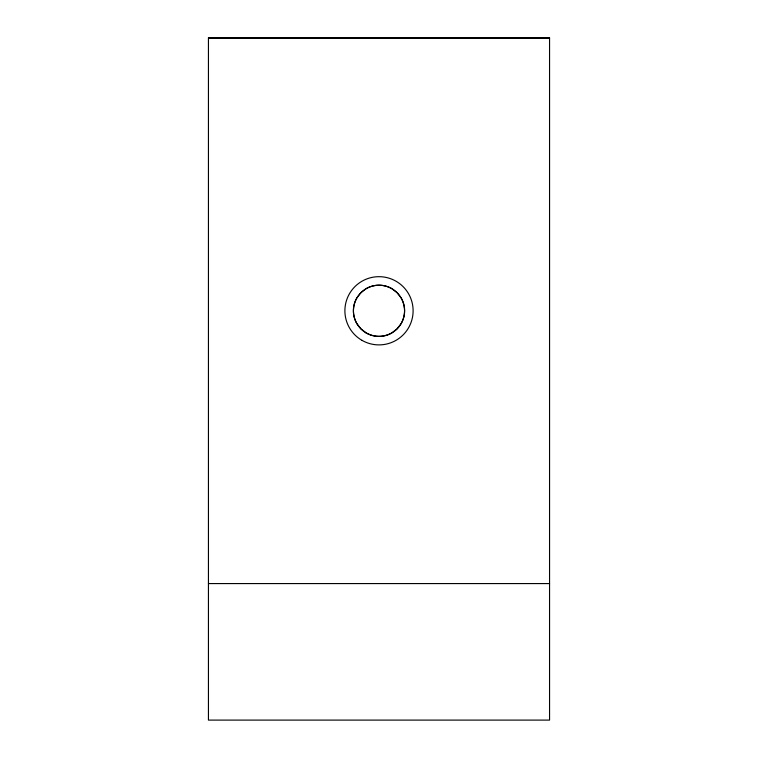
<?xml version="1.0" encoding="UTF-8"?>
<svg xmlns="http://www.w3.org/2000/svg" width="758" height="758" viewBox="0 0 758 758"><rect width="100%" height="100%" fill="white"/><g stroke="black" fill="none" stroke-linecap="round" stroke-linejoin="round"><path stroke-width="1.14" d="M208.441 37.995L549.559 37.995M208.441 583.575L549.559 583.575M360.912 292.692L356.847 297.989A26.16 25.848 0 0 0 356.847 323.581L360.912 328.877L366.209 332.942A25.327 25.023 0 0 0 391.791 332.942L397.088 328.877L401.153 323.581A26.16 25.848 0 0 0 401.153 297.989L397.088 292.692L391.791 288.627A25.327 25.023 0 0 0 366.209 288.627L360.912 292.692M549.559 37.9L208.441 37.9L208.441 720.1L549.559 720.1L549.559 37.9M361.945 340.323A34.11 34.11 0 0 0 413.11 310.78A34.11 34.11 0 0 0 361.945 281.246A34.11 34.11 0 0 0 361.945 340.323M366.209 332.942A25.582 25.582 0 0 0 404.582 310.78A25.582 25.582 0 0 0 366.209 288.627A25.582 25.582 0 0 0 366.209 332.942"/></g></svg>
